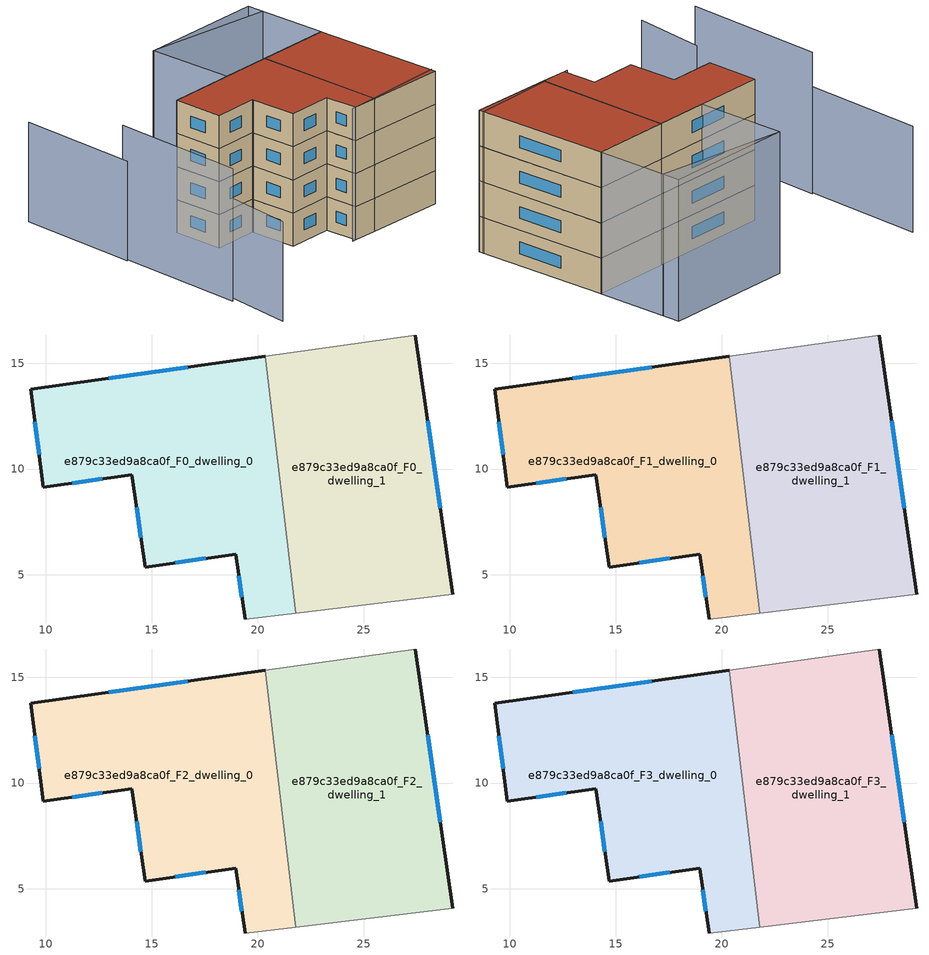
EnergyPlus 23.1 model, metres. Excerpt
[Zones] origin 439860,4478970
e879c33ed9a8ca0f_F0_dwelling_0
 floor ground (EU_floor_Construction): 20.35,15.33 21.79,3.2 19.41,2.92 18.96,5.99 14.7,5.36 14.07,9.59 14.05,9.72 9.87,9.15 9.29,13.76 z0
 wall outside (EU_wall_Construction): 20.35,15.33 9.29,13.76 9.87,9.15 14.05,9.72 14.07,9.59 14.7,5.36 18.96,5.99 19.41,2.92 z0:3
 wall adiabatic (EU_wall_Construction): 19.41,2.92 21.79,3.2 z0:3
 wall to e879c33ed9a8ca0f_F0_dwelling_1 (EU_wall_Construction): 21.79,3.2 20.35,15.33 z0:3
 window (EU_Window_Construction): 11.25,9.34 12.66,9.53 / 9.48,12.23 9.68,10.68 / 16.69,14.81 12.96,14.28 / 19.11,4.97 19.26,3.94 / 16.11,5.57 17.54,5.78 / 14.28,8.19 14.49,6.76 z0.99:2.01
e879c33ed9a8ca0f_F0_dwelling_1
 floor ground (EU_floor_Construction): 27.43,16.33 29.2,4.08 21.79,3.2 20.35,15.33 z0
 wall outside (EU_wall_Construction): 29.2,4.08 27.43,16.33 z0:3
 wall adiabatic (EU_wall_Construction): 21.79,3.2 29.2,4.08 / 27.43,16.33 20.35,15.33 z0:3
 window (EU_Window_Construction): 28.62,8.14 28.02,12.27 z0.99:2.01
e879c33ed9a8ca0f_F1_dwelling_0
 floor to e879c33ed9a8ca0f_F0_dwelling_0 (EU_floor_Construction): 20.35,15.33 21.79,3.2 19.41,2.92 18.96,5.99 14.69,5.36 14.07,9.59 14.05,9.72 9.87,9.15 9.29,13.76 z3
 wall outside (EU_wall_Construction): 20.35,15.33 9.29,13.76 9.87,9.15 14.05,9.72 14.07,9.59 14.7,5.36 18.96,5.99 19.41,2.92 z3:6
 wall adiabatic (EU_wall_Construction): 19.41,2.92 21.79,3.2 z3:6
 wall to e879c33ed9a8ca0f_F1_dwelling_1 (EU_wall_Construction): 21.79,3.2 20.35,15.33 z3:6
 window (EU_Window_Construction): 11.25,9.34 12.66,9.53 / 9.48,12.23 9.68,10.68 / 16.69,14.81 12.96,14.28 / 19.11,4.97 19.26,3.94 / 16.11,5.57 17.54,5.78 / 14.28,8.19 14.49,6.76 z3.99:5.01
e879c33ed9a8ca0f_F1_dwelling_1
 floor to e879c33ed9a8ca0f_F0_dwelling_1 (EU_floor_Construction): 27.43,16.33 29.2,4.08 21.79,3.2 20.35,15.33 z3
 wall outside (EU_wall_Construction): 29.2,4.08 27.43,16.33 z3:6
 wall adiabatic (EU_wall_Construction): 21.79,3.2 29.2,4.08 / 27.43,16.33 20.35,15.33 z3:6
 window (EU_Window_Construction): 28.62,8.14 28.02,12.27 z3.99:5.01
e879c33ed9a8ca0f_F2_dwelling_0
 floor to e879c33ed9a8ca0f_F1_dwelling_0 (EU_floor_Construction): 20.35,15.33 21.79,3.2 19.41,2.92 18.96,5.99 14.69,5.36 14.07,9.59 14.05,9.72 9.87,9.15 9.29,13.76 z6
 wall outside (EU_wall_Construction): 20.35,15.33 9.29,13.76 9.87,9.15 14.05,9.72 14.07,9.59 14.7,5.36 18.96,5.99 19.41,2.92 z6:9
 wall adiabatic (EU_wall_Construction): 19.41,2.92 21.79,3.2 z6:9
 wall to e879c33ed9a8ca0f_F2_dwelling_1 (EU_wall_Construction): 21.79,3.2 20.35,15.33 z6:9
 window (EU_Window_Construction): 11.25,9.34 12.66,9.53 / 9.48,12.23 9.68,10.68 / 16.69,14.81 12.96,14.28 / 19.11,4.97 19.26,3.94 / 16.11,5.57 17.54,5.78 / 14.28,8.19 14.49,6.76 z6.99:8.01
e879c33ed9a8ca0f_F2_dwelling_1
 floor to e879c33ed9a8ca0f_F1_dwelling_1 (EU_floor_Construction): 27.43,16.33 29.2,4.08 21.79,3.2 20.35,15.33 z6
 wall outside (EU_wall_Construction): 29.2,4.08 27.43,16.33 z6:9
 wall adiabatic (EU_wall_Construction): 21.79,3.2 29.2,4.08 / 27.43,16.33 20.35,15.33 z6:9
 window (EU_Window_Construction): 28.62,8.14 28.02,12.27 z6.99:8.01
e879c33ed9a8ca0f_F3_dwelling_0
 floor to e879c33ed9a8ca0f_F2_dwelling_0 (EU_floor_Construction): 20.35,15.33 21.79,3.2 19.41,2.92 18.96,5.99 14.69,5.36 14.07,9.59 14.05,9.72 9.87,9.15 9.29,13.76 z9
 wall outside (EU_wall_Construction): 20.35,15.33 9.29,13.76 9.87,9.15 14.05,9.72 14.07,9.59 14.7,5.36 18.96,5.99 19.41,2.92 z9:12
 wall adiabatic (EU_wall_Construction): 19.41,2.92 21.79,3.2 z9:12
 wall to e879c33ed9a8ca0f_F3_dwelling_1 (EU_wall_Construction): 21.79,3.2 20.35,15.33 z9:12
 window (EU_Window_Construction): 11.25,9.34 12.66,9.53 / 9.48,12.23 9.68,10.68 / 16.69,14.81 12.96,14.28 / 19.11,4.97 19.26,3.94 / 16.11,5.57 17.54,5.78 / 14.28,8.19 14.49,6.76 z9.99:11.01
 roof outside (EU_roof_Construction): 21.79,3.2 20.35,15.33 9.29,13.76 9.87,9.15 14.05,9.72 14.07,9.59 14.7,5.36 18.96,5.99 19.41,2.92 z12
e879c33ed9a8ca0f_F3_dwelling_1
 floor to e879c33ed9a8ca0f_F2_dwelling_1 (EU_floor_Construction): 27.43,16.33 29.2,4.08 21.79,3.2 20.35,15.33 z9
 wall outside (EU_wall_Construction): 29.2,4.08 27.43,16.33 z9:12
 wall adiabatic (EU_wall_Construction): 21.79,3.2 29.2,4.08 / 27.43,16.33 20.35,15.33 z9:12
 window (EU_Window_Construction): 28.62,8.14 28.02,12.27 z9.99:11.01
 roof outside (EU_roof_Construction): 29.2,4.08 27.43,16.33 20.35,15.33 21.79,3.2 z12
shading: 19.07,2.87 29.2,4.53 / 2.59,12.91 3.57,0.3 / 26.58,22.62 14.48,22.58 / 26.36,24.19 27.44,16.27 / 27.44,16.27 15.57,14.66 / 15.57,14.66 14.49,22.58 / 14.49,22.58 26.36,24.19 z0:12; 4,0.99 4.03,-5.4 / 1.64,23.57 2.49,12.25 z0:9
[Building]
EU S2 Campaign: North Axis=0; Terrain=City; Solar Distribution=FullExterior
[Site:Location]
Madrid: Latitude=40.5; Longitude=-3.5; Time Zone=1; Elevation=609
[SizingPeriod:WeatherFileDays]
AnnualSizingPeriod: Begin Month=1; Begin Day of Month=1; End Month=12; End Day of Month=31; Day of Week for Start Day=Monday; Use Weather File Daylight Saving Period=No; Use Weather File Rain and Snow Indicators=No
[MATERIAL]
EU_InternalMass_Material: Roughness=MediumRough; Thickness=0.1; Conductivity=1; Density=1800; Specific Heat=900; Thermal Absorptance=0.9; Solar Absorptance=0.7; Visible Absorptance=0.7
[MATERIAL:NOMASS] Roughness=MediumRough; Thermal Absorptance=0.9; Solar Absorptance=0.7; Visible Absorptance=0.7
Name | Thermal Resistance
EU_wall_NoMass | 0.609216
EU_roof_NoMass | 0.513268
EU_floor_NoMass | 0.568163
[WINDOWMATERIAL:SIMPLEGLAZINGSYSTEM]
EU_Window_SimpleGlazing: UFactor=5.50606; Solar Heat Gain Coefficient=0.85; Visible Transmittance=0.85
[CONSTRUCTION]
EU_wall_Construction: EU_wall_NoMass
EU_roof_Construction: EU_roof_NoMass
EU_floor_Construction: EU_floor_NoMass
EU_InternalMass_Construction: EU_InternalMass_Material
EU_Window_Construction: EU_Window_SimpleGlazing
[ZONE] Type=1; Multiplier=1; Ceiling Height=autocalculate; Floor Area=autocalculate; Part of Total Floor Area=Yes
Name | Volume
e879c33ed9a8ca0f_F0_dwelling_0; e879c33ed9a8ca0f_F1_dwelling_0; e879c33ed9a8ca0f_F2_dwelling_0; e879c33ed9a8ca0f_F3_dwelling_0 | 269.317
e879c33ed9a8ca0f_F0_dwelling_1; e879c33ed9a8ca0f_F1_dwelling_1; e879c33ed9a8ca0f_F2_dwelling_1; e879c33ed9a8ca0f_F3_dwelling_1 | 269.412
[INTERNALMASS] Construction=EU_InternalMass_Construction
Name | Zone or ZoneList | Surface Area
e879c33ed9a8ca0f_F0_dwelling_0_EU_InternalMass | e879c33ed9a8ca0f_F0_dwelling_0 | 89.7725
e879c33ed9a8ca0f_F0_dwelling_1_EU_InternalMass | e879c33ed9a8ca0f_F0_dwelling_1 | 89.774
e879c33ed9a8ca0f_F1_dwelling_0_EU_InternalMass | e879c33ed9a8ca0f_F1_dwelling_0 | 89.7725
e879c33ed9a8ca0f_F1_dwelling_1_EU_InternalMass | e879c33ed9a8ca0f_F1_dwelling_1 | 89.774
e879c33ed9a8ca0f_F2_dwelling_0_EU_InternalMass | e879c33ed9a8ca0f_F2_dwelling_0 | 89.7725
e879c33ed9a8ca0f_F2_dwelling_1_EU_InternalMass | e879c33ed9a8ca0f_F2_dwelling_1 | 89.774
e879c33ed9a8ca0f_F3_dwelling_0_EU_InternalMass | e879c33ed9a8ca0f_F3_dwelling_0 | 89.7725
e879c33ed9a8ca0f_F3_dwelling_1_EU_InternalMass | e879c33ed9a8ca0f_F3_dwelling_1 | 89.774
[OTHEREQUIPMENT] Fuel Type=Electricity; Design Level Calculation Method=Watts/Area; Power per Zone Floor Area=1; Fraction Latent=0; Fraction Radiant=0; Fraction Lost=0; Carbon Dioxide Generation Rate=0; EndUse Subcategory=EU_Step8_InternalGains
Name | Zone or ZoneList or Space or SpaceList | Schedule
EU_Step8_InternalGain_e879c33ed9a8ca0f_F0_dwelling_0_f000 | e879c33ed9a8ca0f_F0_dwelling_0 | EU_Step8_GainSchedule_e879c33ed9a8ca0f_F0_dwelling_0_f000
EU_Step8_InternalGain_e879c33ed9a8ca0f_F0_dwelling_1_f000 | e879c33ed9a8ca0f_F0_dwelling_1 | EU_Step8_GainSchedule_e879c33ed9a8ca0f_F0_dwelling_1_f000
EU_Step8_InternalGain_e879c33ed9a8ca0f_F1_dwelling_0_f000 | e879c33ed9a8ca0f_F1_dwelling_0 | EU_Step8_GainSchedule_e879c33ed9a8ca0f_F1_dwelling_0_f000
EU_Step8_InternalGain_e879c33ed9a8ca0f_F1_dwelling_1_f000 | e879c33ed9a8ca0f_F1_dwelling_1 | EU_Step8_GainSchedule_e879c33ed9a8ca0f_F1_dwelling_1_f000
EU_Step8_InternalGain_e879c33ed9a8ca0f_F2_dwelling_0_f000 | e879c33ed9a8ca0f_F2_dwelling_0 | EU_Step8_GainSchedule_e879c33ed9a8ca0f_F2_dwelling_0_f000
EU_Step8_InternalGain_e879c33ed9a8ca0f_F2_dwelling_1_f000 | e879c33ed9a8ca0f_F2_dwelling_1 | EU_Step8_GainSchedule_e879c33ed9a8ca0f_F2_dwelling_1_f000
EU_Step8_InternalGain_e879c33ed9a8ca0f_F3_dwelling_0_f000 | e879c33ed9a8ca0f_F3_dwelling_0 | EU_Step8_GainSchedule_e879c33ed9a8ca0f_F3_dwelling_0_f000
EU_Step8_InternalGain_e879c33ed9a8ca0f_F3_dwelling_1_f000 | e879c33ed9a8ca0f_F3_dwelling_1 | EU_Step8_GainSchedule_e879c33ed9a8ca0f_F3_dwelling_1_f000
[ZONEVENTILATION:DESIGNFLOWRATE] Schedule=EU_AlwaysOn; Design Flow Rate Calculation Method=AirChanges/Hour; Air Changes per Hour=0.752966; Ventilation Type=Natural; Fan Pressure Rise=0; Fan Total Efficiency=1; Constant Term Coefficient=1; Temperature Term Coefficient=0; Velocity Term Coefficient=0; Velocity Squared Term Coefficient=0; Minimum Indoor Temperature=-100; Maximum Indoor Temperature=100; Delta Temperature=-100; Minimum Outdoor Temperature=-100; Maximum Outdoor Temperature=100; Maximum Wind Speed=40
Name | Zone or ZoneList or Space or SpaceList
EU_ConstantAir_e879c33ed9a8ca0f_F0_dwelling_0 | e879c33ed9a8ca0f_F0_dwelling_0
EU_ConstantAir_e879c33ed9a8ca0f_F0_dwelling_1 | e879c33ed9a8ca0f_F0_dwelling_1
EU_ConstantAir_e879c33ed9a8ca0f_F1_dwelling_0 | e879c33ed9a8ca0f_F1_dwelling_0
EU_ConstantAir_e879c33ed9a8ca0f_F1_dwelling_1 | e879c33ed9a8ca0f_F1_dwelling_1
EU_ConstantAir_e879c33ed9a8ca0f_F2_dwelling_0 | e879c33ed9a8ca0f_F2_dwelling_0
EU_ConstantAir_e879c33ed9a8ca0f_F2_dwelling_1 | e879c33ed9a8ca0f_F2_dwelling_1
EU_ConstantAir_e879c33ed9a8ca0f_F3_dwelling_0 | e879c33ed9a8ca0f_F3_dwelling_0
EU_ConstantAir_e879c33ed9a8ca0f_F3_dwelling_1 | e879c33ed9a8ca0f_F3_dwelling_1
[HVACTEMPLATE:THERMOSTAT] Constant Heating Setpoint=20; Constant Cooling Setpoint=50
EU_HeatOnly_e879c33ed9a8ca0f_F0_dwelling_0; EU_HeatOnly_e879c33ed9a8ca0f_F0_dwelling_1; EU_HeatOnly_e879c33ed9a8ca0f_F1_dwelling_0; EU_HeatOnly_e879c33ed9a8ca0f_F1_dwelling_1; EU_HeatOnly_e879c33ed9a8ca0f_F2_dwelling_0; EU_HeatOnly_e879c33ed9a8ca0f_F2_dwelling_1; EU_HeatOnly_e879c33ed9a8ca0f_F3_dwelling_0; EU_HeatOnly_e879c33ed9a8ca0f_F3_dwelling_1
[HVACTEMPLATE:ZONE:IDEALLOADSAIRSYSTEM] System Availability Schedule=EU_AlwaysOn; Maximum Heating Supply Air Temperature=50; Minimum Cooling Supply Air Temperature=13; Maximum Heating Supply Air Humidity Ratio=0.0156; Minimum Cooling Supply Air Humidity Ratio=0.0077; Heating Limit=NoLimit; Cooling Limit=NoLimit; Heating Availability Schedule=EU_AlwaysOn; Cooling Availability Schedule=EU_CoolingOff; Dehumidification Control Type=ConstantSensibleHeatRatio; Cooling Sensible Heat Ratio=0.7; Dehumidification Setpoint=60; Humidification Control Type=None; Humidification Setpoint=30; Outdoor Air Method=None; Outdoor Air Flow Rate per Person=0.00944; Outdoor Air Flow Rate per Zone Floor Area=0; Outdoor Air Flow Rate per Zone=0; Demand Controlled Ventilation Type=None; Outdoor Air Economizer Type=NoEconomizer; Heat Recovery Type=None; Sensible Heat Recovery Effectiveness=0.7; Latent Heat Recovery Effectiveness=0.65
Name | Template Thermostat
e879c33ed9a8ca0f_F0_dwelling_0 | EU_HeatOnly_e879c33ed9a8ca0f_F0_dwelling_0
e879c33ed9a8ca0f_F0_dwelling_1 | EU_HeatOnly_e879c33ed9a8ca0f_F0_dwelling_1
e879c33ed9a8ca0f_F1_dwelling_0 | EU_HeatOnly_e879c33ed9a8ca0f_F1_dwelling_0
e879c33ed9a8ca0f_F1_dwelling_1 | EU_HeatOnly_e879c33ed9a8ca0f_F1_dwelling_1
e879c33ed9a8ca0f_F2_dwelling_0 | EU_HeatOnly_e879c33ed9a8ca0f_F2_dwelling_0
e879c33ed9a8ca0f_F2_dwelling_1 | EU_HeatOnly_e879c33ed9a8ca0f_F2_dwelling_1
e879c33ed9a8ca0f_F3_dwelling_0 | EU_HeatOnly_e879c33ed9a8ca0f_F3_dwelling_0
e879c33ed9a8ca0f_F3_dwelling_1 | EU_HeatOnly_e879c33ed9a8ca0f_F3_dwelling_1
[SIZING:ZONE] Zone Cooling Design Supply Air Temperature Input Method=SupplyAirTemperature; Zone Cooling Design Supply Air Temperature=13; Zone Heating Design Supply Air Temperature Input Method=SupplyAirTemperature; Zone Heating Design Supply Air Temperature=50; Zone Cooling Design Supply Air Humidity Ratio=0.008; Zone Heating Design Supply Air Humidity Ratio=0.008; Cooling Design Air Flow Method=DesignDay; Cooling Design Air Flow Rate=0; Cooling Minimum Air Flow per Zone Floor Area=0.000762; Cooling Minimum Air Flow=0; Cooling Minimum Air Flow Fraction=0.2; Heating Design Air Flow Method=DesignDay; Heating Design Air Flow Rate=0; Heating Maximum Air Flow per Zone Floor Area=0.002032; Heating Maximum Air Flow=0.141576; Heating Maximum Air Flow Fraction=0.3; Account for Dedicated Outdoor Air System=No; Dedicated Outdoor Air System Control Strategy=NeutralSupplyAir; Dedicated Outdoor Air Low Setpoint Temperature for Design=autosize; Dedicated Outdoor Air High Setpoint Temperature for Design=autosize; Zone Load Sizing Method=Sensible Load Only No Latent Load; Zone Latent Cooling Design Supply Air Humidity Ratio Input Method=HumidityRatioDifference; Zone Cooling Design Supply Air Humidity Ratio Difference=0.005; Zone Latent Heating Design Supply Air Humidity Ratio Input Method=HumidityRatioDifference; Zone Humidification Design Supply Air Humidity Ratio Difference=0.005
e879c33ed9a8ca0f_F0_dwelling_0; e879c33ed9a8ca0f_F0_dwelling_1; e879c33ed9a8ca0f_F1_dwelling_0; e879c33ed9a8ca0f_F1_dwelling_1; e879c33ed9a8ca0f_F2_dwelling_0; e879c33ed9a8ca0f_F2_dwelling_1; e879c33ed9a8ca0f_F3_dwelling_0; e879c33ed9a8ca0f_F3_dwelling_1
[SCHEDULE:CONSTANT]
Name | Hourly Value
EU_AlwaysOn | 1
EU_CoolingOff | 0
[SCHEDULE:FILE] Column Number=1; Rows to Skip at Top=0; Number of Hours of Data=8760; Column Separator=Comma; Interpolate to Timestep=No; Minutes per Item=60; Adjust Schedule for Daylight Savings=Yes
Name | File
EU_Step8_GainSchedule_e879c33ed9a8ca0f_F0_dwelling_0_f000 | ../../schedules/e879c33ed9a8ca0f/e879c33ed9a8ca0f_F0_dwelling_0_f000_gain.csv
EU_Step8_GainSchedule_e879c33ed9a8ca0f_F0_dwelling_1_f000 | ../../schedules/e879c33ed9a8ca0f/e879c33ed9a8ca0f_F0_dwelling_1_f000_gain.csv
EU_Step8_GainSchedule_e879c33ed9a8ca0f_F1_dwelling_0_f000 | ../../schedules/e879c33ed9a8ca0f/e879c33ed9a8ca0f_F1_dwelling_0_f000_gain.csv
EU_Step8_GainSchedule_e879c33ed9a8ca0f_F1_dwelling_1_f000 | ../../schedules/e879c33ed9a8ca0f/e879c33ed9a8ca0f_F1_dwelling_1_f000_gain.csv
EU_Step8_GainSchedule_e879c33ed9a8ca0f_F2_dwelling_0_f000 | ../../schedules/e879c33ed9a8ca0f/e879c33ed9a8ca0f_F2_dwelling_0_f000_gain.csv
EU_Step8_GainSchedule_e879c33ed9a8ca0f_F2_dwelling_1_f000 | ../../schedules/e879c33ed9a8ca0f/e879c33ed9a8ca0f_F2_dwelling_1_f000_gain.csv
EU_Step8_GainSchedule_e879c33ed9a8ca0f_F3_dwelling_0_f000 | ../../schedules/e879c33ed9a8ca0f/e879c33ed9a8ca0f_F3_dwelling_0_f000_gain.csv
EU_Step8_GainSchedule_e879c33ed9a8ca0f_F3_dwelling_1_f000 | ../../schedules/e879c33ed9a8ca0f/e879c33ed9a8ca0f_F3_dwelling_1_f000_gain.csv
